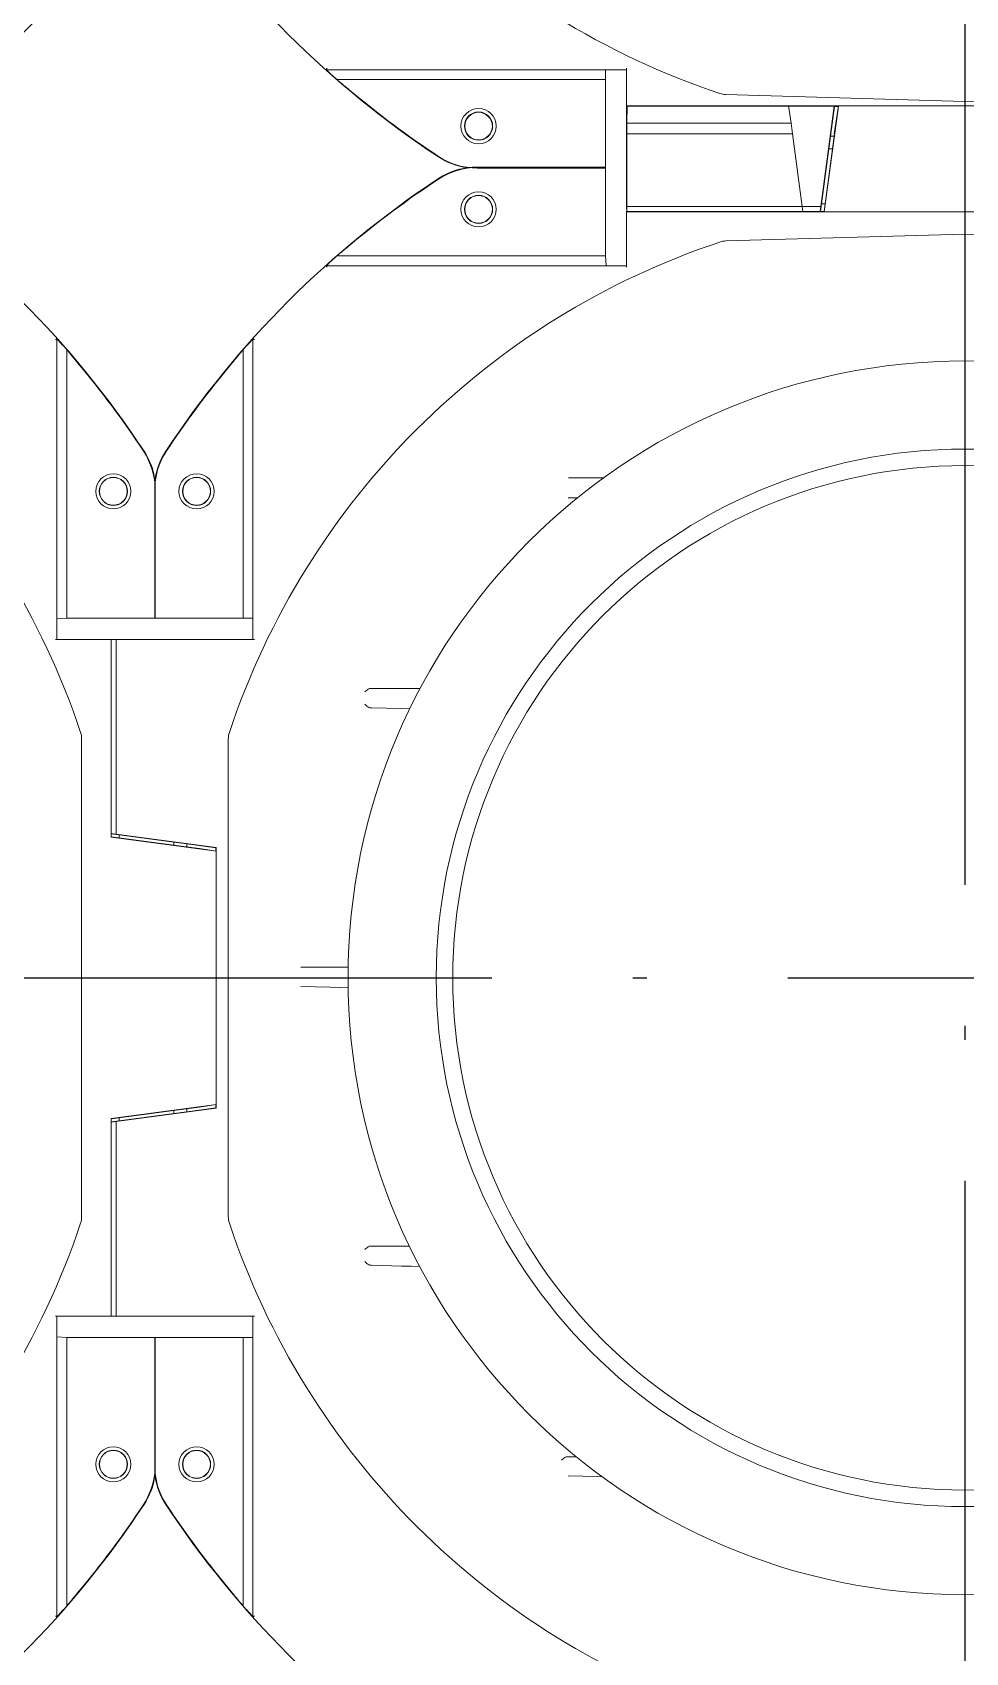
# Model space of a CAD drawing. Extents: x 3213259 to 3716512, y 332899 to 392399.
# Drawn here: x 3426491 to 3426888, y 371919 to 372609 of the extents above; entities that cross this region are included whole.
import ezdxf

# ---------------------------------------------------------------- set-up
doc = ezdxf.new("R2010")
doc.units = 0
doc.header["$LTSCALE"] = 1000
doc.header["$MEASUREMENT"] = 0
doc.linetypes.add('DOTE', pattern=[2.42, 2, -0.2, 0.02, -0.2])
doc.layers.add('DOTE', color=1, linetype='DOTE')
doc.layers.add('Visible Edges(Roxtec)', color=7, linetype='Continuous', lineweight=18)

msp = doc.modelspace()

# ---------------------------------------------------------------- linework, layer by layer
at = {"layer": 'DOTE', "ltscale": 0.3}
msp.add_line((3422456.723, 372206.265), (3428222.872, 372206.265), dxfattribs=at)
msp.add_lwpolyline([(3426888.111, 373571.864), (3426888.111, 370842.691)], dxfattribs=at)
at = {"layer": 'Visible Edges(Roxtec)'}
for p, q in [((3426744.111, 372577.249), (3426744.111, 372593.265)), ((3426616.28, 372592.665), (3426616.31, 372592.665)), ((3426616.31, 372592.665), (3426744.111, 372592.665)), ((3426735.111, 372588.508), (3426620.79, 372588.508)), ((3426735.111, 372592.585), (3426735.111, 372592.665)), ((3426735.111, 372592.585), (3426735.111, 372588.508)), ((3426735.111, 372588.508), (3426735.111, 372584.524)), ((3426735.111, 372584.524), (3426735.111, 372584.005)), ((3426735.111, 372584.005), (3426735.111, 372550.848)), ((3426786.384, 372582.127), (3426887.849, 372579.173)), ((3426888.373, 372579.173), (3426989.837, 372582.127)), ((3426744.111, 372577.249), (3426888.111, 372577.271)), ((3426744.111, 372577.249), (3426744.137, 372577.222)), ((3426744.137, 372577.222), (3426832.473, 372577.222)), ((3426744.137, 372577.222), (3426744.137, 372534.465)), ((3426744.321, 372577.365), (3426744.19, 372569.865)), ((3426812.979, 372577.365), (3426744.321, 372577.365)), ((3426814.111, 372569.865), (3426812.979, 372577.365)), ((3426826.772, 372534.465), (3426832.473, 372577.222)), ((3426828.255, 372532.26), (3426834.269, 372577.365)), ((3426828.255, 372532.26), (3426834.25, 372577.222)), ((3426832.611, 372577.065), (3426830.931, 372564.465)), ((3426832.473, 372577.222), (3426832.611, 372577.065)), ((3426832.611, 372577.065), (3426834.198, 372577.065)), ((3426833.111, 372569.865), (3426834.243, 372577.365)), ((3426833.111, 372569.865), (3426834.217, 372577.193)), ((3426834.269, 372577.365), (3426834.243, 372577.365)), ((3426834.269, 372577.365), (3426941.952, 372577.365)), ((3426888.111, 372577.271), (3427032.111, 372577.249)), ((3426744.19, 372565.365), (3426744.19, 372569.865)), ((3426744.19, 372569.865), (3426814.111, 372569.865)), ((3426814.111, 372569.865), (3426814.711, 372565.365)), ((3426833.111, 372569.865), (3426832.511, 372565.365)), ((3426833.111, 372569.865), (3426832.511, 372565.365)), ((3426814.711, 372565.365), (3426744.19, 372565.365)), ((3426744.242, 372532.365), (3426744.242, 372565.365)), ((3426814.658, 372565.365), (3426819.058, 372532.365)), ((3426830.158, 372559.065), (3426827.038, 372535.665)), ((3426832.564, 372565.365), (3426828.164, 372532.365)), ((3426832.564, 372565.365), (3426828.164, 372532.365)), ((3426830.931, 372564.465), (3426830.158, 372559.065)), ((3426830.158, 372559.065), (3426831.724, 372559.065)), ((3426832.444, 372564.465), (3426830.931, 372564.465)), ((3426832.511, 372565.365), (3426832.564, 372565.365)), ((3426832.511, 372565.365), (3426832.564, 372565.365)), ((3426680.523, 372551.265), (3426734.927, 372551.265)), ((3426680.523, 372551.082), (3426735.111, 372551.082)), ((3426680.523, 372551.082), (3426735.111, 372551.082)), ((3426735.111, 372550.848), (3426680.523, 372550.848)), ((3426735.111, 372551.082), (3426734.927, 372551.265)), ((3426735.111, 372551.082), (3426735.111, 372517.925)), ((3426735.111, 372551.082), (3426735.111, 372517.925)), ((3426744.111, 372532.234), (3426744.242, 372532.365)), ((3426744.111, 372532.234), (3426744.175, 372532.298)), ((3426744.111, 372532.234), (3426744.111, 372508.665)), ((3426744.111, 372532.234), (3426888.111, 372532.212)), ((3426744.111, 372532.234), (3426744.111, 372508.665)), ((3426744.111, 372532.234), (3426888.111, 372532.212)), ((3426826.772, 372534.465), (3426744.137, 372534.465)), ((3426744.137, 372534.465), (3426744.175, 372532.298)), ((3426744.242, 372532.365), (3426819.058, 372532.365)), ((3426819.058, 372532.365), (3426828.164, 372532.365)), ((3426826.522, 372532.298), (3426826.772, 372534.465)), ((3426826.598, 372532.365), (3426828.164, 372532.365)), ((3426827.038, 372535.665), (3426826.656, 372532.365)), ((3426828.604, 372535.665), (3426827.038, 372535.665)), ((3426828.164, 372532.365), (3426828.255, 372532.26)), ((3426828.164, 372532.365), (3426828.255, 372532.26)), ((3426828.255, 372532.26), (3426947.966, 372532.26)), ((3426828.255, 372532.26), (3426947.966, 372532.26)), ((3426888.111, 372532.212), (3427032.111, 372532.234)), ((3426888.111, 372532.212), (3427032.111, 372532.234)), ((3426735.111, 372517.925), (3426735.111, 372517.406)), ((3426735.111, 372517.925), (3426735.111, 372517.406)), ((3426735.111, 372517.406), (3426735.111, 372513.422)), ((3426735.111, 372517.406), (3426735.111, 372513.422)), ((3426887.849, 372522.757), (3426786.384, 372519.803)), ((3426887.849, 372522.757), (3426786.384, 372519.803)), ((3426989.837, 372519.803), (3426888.373, 372522.757)), ((3426989.837, 372519.803), (3426888.373, 372522.757)), ((3426735.111, 372513.422), (3426620.79, 372513.422)), ((3426735.111, 372513.422), (3426620.79, 372513.422)), ((3426735.111, 372513.422), (3426735.357, 372509.345)), ((3426735.111, 372513.422), (3426735.357, 372509.345)), ((3426616.31, 372509.265), (3426616.28, 372509.265)), ((3426616.31, 372509.265), (3426616.28, 372509.265)), ((3426744.111, 372509.265), (3426616.31, 372509.265)), ((3426744.111, 372509.265), (3426616.31, 372509.265)), ((3426501.711, 372478.073), (3426501.711, 372478.096)), ((3426501.711, 372478.073), (3426501.711, 372478.096)), ((3426501.711, 372350.267), (3426501.711, 372478.073)), ((3426585.111, 372478.096), (3426585.111, 372478.073)), ((3426585.111, 372478.096), (3426585.111, 372478.073)), ((3426585.111, 372478.073), (3426585.111, 372350.267)), ((3426505.868, 372359.265), (3426505.868, 372473.585)), ((3426580.954, 372359.265), (3426580.954, 372473.585)), ((3426731.795, 372419.029), (3426719.339, 372419.029)), ((3426731.795, 372419.029), (3426719.339, 372419.029)), ((3426731.795, 372419.029), (3426734.365, 372419.029)), ((3426731.795, 372419.029), (3426734.365, 372419.029)), ((3426543.294, 372359.265), (3426543.294, 372413.852)), ((3426543.527, 372413.852), (3426543.527, 372359.265)), ((3426719.3, 372410.547), (3426723.137, 372410.446)), ((3426719.3, 372410.547), (3426723.137, 372410.446)), ((3426505.868, 372359.265), (3426501.791, 372359.018)), ((3426509.851, 372359.265), (3426505.868, 372359.265)), ((3426510.371, 372359.265), (3426509.851, 372359.265)), ((3426543.527, 372359.265), (3426510.371, 372359.265)), ((3426576.451, 372359.265), (3426543.294, 372359.265)), ((3426576.97, 372359.265), (3426576.451, 372359.265)), ((3426580.954, 372359.265), (3426576.97, 372359.265)), ((3426585.03, 372359.265), (3426580.954, 372359.265)), ((3426585.03, 372359.265), (3426585.111, 372359.265)), ((3426517.311, 372350.265), (3426501.116, 372350.267)), ((3426524.706, 372350.265), (3426517.311, 372350.265)), ((3426524.706, 372266.12), (3426524.706, 372350.265)), ((3426524.706, 372350.265), (3426524.744, 372350.227)), ((3426526.911, 372350.265), (3426524.744, 372350.227)), ((3426569.511, 372350.265), (3426526.911, 372350.265)), ((3426526.911, 372267.445), (3426526.911, 372350.265)), ((3426569.511, 372350.265), (3426585.706, 372350.267)), ((3426635.641, 372329.423), (3426635.342, 372329.423)), ((3426648.318, 372329.423), (3426635.641, 372329.423)), ((3426648.318, 372329.423), (3426652.527, 372329.423)), ((3426656.295, 372329.423), (3426652.527, 372329.423)), ((3426635.302, 372321.147), (3426635.301, 372321.147)), ((3426635.302, 372321.147), (3426635.602, 372321.139)), ((3426635.602, 372321.139), (3426648.279, 372320.807)), ((3426651.874, 372320.713), (3426648.279, 372320.807)), ((3426512.211, 372104.674), (3426512.211, 372307.856)), ((3426574.611, 372307.856), (3426574.611, 372104.674)), ((3426524.811, 372266.212), (3426524.706, 372266.12)), ((3426524.706, 372266.12), (3426569.511, 372260.146)), ((3426524.744, 372267.696), (3426526.911, 372267.445)), ((3426524.811, 372267.619), (3426524.811, 372266.212)), ((3426528.111, 372267.179), (3426524.811, 372267.561)), ((3426557.811, 372261.812), (3426524.811, 372266.212)), ((3426526.911, 372267.445), (3426569.511, 372261.765)), ((3426528.111, 372265.772), (3426528.111, 372267.179)), ((3426551.511, 372264.059), (3426528.111, 372267.179)), ((3426551.511, 372264.059), (3426551.511, 372262.652)), ((3426556.911, 372263.286), (3426551.511, 372264.059)), ((3426569.354, 372261.627), (3426556.911, 372263.286)), ((3426556.911, 372261.932), (3426556.911, 372263.286)), ((3426557.811, 372261.865), (3426557.811, 372261.812)), ((3426562.311, 372261.265), (3426557.811, 372261.865)), ((3426569.479, 372260.183), (3426562.311, 372261.265)), ((3426569.511, 372261.765), (3426569.354, 372261.627)), ((3426569.354, 372261.627), (3426569.354, 372260.202)), ((3426569.511, 372150.765), (3426569.511, 372261.765)), ((3426618.02, 372210.765), (3426605.465, 372210.765)), ((3426618.02, 372210.765), (3426622.229, 372210.765)), ((3426625.649, 372210.765), (3426622.229, 372210.765)), ((3426605.426, 372202.558), (3426617.981, 372202.229)), ((3426622.189, 372202.119), (3426617.981, 372202.229)), ((3426622.189, 372202.119), (3426625.645, 372202.028)), ((3426569.511, 372152.383), (3426524.706, 372146.409)), ((3426562.311, 372151.265), (3426569.479, 372152.347)), ((3426569.354, 372152.328), (3426569.354, 372150.902)), ((3426524.706, 372062.265), (3426524.706, 372146.409)), ((3426524.706, 372146.409), (3426524.811, 372146.318)), ((3426526.911, 372145.085), (3426524.744, 372144.834)), ((3426524.811, 372146.318), (3426557.811, 372150.718)), ((3426524.811, 372146.318), (3426524.811, 372144.911)), ((3426524.811, 372144.969), (3426528.111, 372145.351)), ((3426569.511, 372150.765), (3426526.911, 372145.085)), ((3426526.911, 372062.265), (3426526.911, 372145.085)), ((3426528.111, 372145.351), (3426551.511, 372148.471)), ((3426528.111, 372145.351), (3426528.111, 372146.758)), ((3426551.511, 372149.878), (3426551.511, 372148.471)), ((3426551.511, 372148.471), (3426556.911, 372149.243)), ((3426556.911, 372149.243), (3426569.354, 372150.902)), ((3426556.911, 372149.243), (3426556.911, 372150.598)), ((3426557.811, 372150.665), (3426562.311, 372151.265)), ((3426557.811, 372150.718), (3426557.811, 372150.665)), ((3426569.354, 372150.902), (3426569.511, 372150.765)), ((3426635.641, 372092.107), (3426635.342, 372092.107)), ((3426648.318, 372092.107), (3426635.641, 372092.107)), ((3426648.318, 372092.107), (3426651.733, 372092.107)), ((3426635.302, 372083.957), (3426635.301, 372083.957)), ((3426635.302, 372083.957), (3426635.602, 372083.949)), ((3426635.602, 372083.949), (3426648.279, 372083.617)), ((3426652.488, 372083.507), (3426648.279, 372083.617)), ((3426652.488, 372083.507), (3426656.134, 372083.411)), ((3426524.744, 372062.303), (3426524.706, 372062.265)), ((3426524.744, 372062.303), (3426526.911, 372062.265)), ((3426517.311, 372062.265), (3426501.116, 372062.262)), ((3426501.711, 371934.457), (3426501.711, 372062.263)), ((3426517.311, 372062.265), (3426524.706, 372062.265)), ((3426526.911, 372062.265), (3426569.511, 372062.265)), ((3426569.511, 372062.265), (3426585.706, 372062.262)), ((3426585.111, 372062.263), (3426585.111, 371934.457)), ((3426501.791, 372053.511), (3426505.868, 372053.265)), ((3426505.868, 372053.265), (3426505.868, 371938.944)), ((3426505.868, 372053.265), (3426509.851, 372053.265)), ((3426509.851, 372053.265), (3426510.371, 372053.265)), ((3426510.371, 372053.265), (3426543.527, 372053.265)), ((3426543.294, 371998.677), (3426543.294, 372053.265)), ((3426543.294, 372053.265), (3426576.451, 372053.265)), ((3426543.527, 372053.265), (3426543.527, 371998.677)), ((3426576.451, 372053.265), (3426576.97, 372053.265)), ((3426576.97, 372053.265), (3426580.954, 372053.265)), ((3426580.954, 372053.265), (3426585.03, 372053.265)), ((3426580.954, 372053.265), (3426580.954, 371938.944)), ((3426585.111, 372053.265), (3426585.03, 372053.265)), ((3426719.301, 372002.501), (3426719.001, 372002.501)), ((3426722.622, 372002.501), (3426719.301, 372002.501)), ((3426719.3, 371994.363), (3426731.756, 371994.037)), ((3426733.696, 371993.986), (3426731.756, 371994.037)), ((3426501.711, 371934.434), (3426501.711, 371934.457)), ((3426585.111, 371934.457), (3426585.111, 371934.434))]:
    msp.add_line(p, q, dxfattribs=at)
for centre, radius in [((3426681.111, 372568.665), 7.5), ((3426681.111, 372568.665), 6), ((3426681.111, 372568.665), 5.88), ((3426681.111, 372533.265), 7.5), ((3426681.111, 372533.265), 7.5), ((3426681.111, 372533.265), 6), ((3426681.111, 372533.265), 6), ((3426681.111, 372533.265), 5.88), ((3426681.111, 372533.265), 5.88), ((3426888.111, 372206.265), 262.5), ((3426888.111, 372206.265), 225), ((3426888.111, 372206.265), 217.95), ((3426525.711, 372413.265), 7.5), ((3426525.711, 372413.265), 7.5), ((3426525.711, 372413.265), 6), ((3426525.711, 372413.265), 6), ((3426525.711, 372413.265), 5.88), ((3426525.711, 372413.265), 5.88), ((3426561.111, 372413.265), 7.5), ((3426561.111, 372413.265), 7.5), ((3426561.111, 372413.265), 6), ((3426561.111, 372413.265), 6), ((3426561.111, 372413.265), 5.88), ((3426561.111, 372413.265), 5.88), ((3426525.711, 371999.265), 7.5), ((3426525.711, 371999.265), 6), ((3426525.711, 371999.265), 5.88), ((3426561.111, 371999.265), 7.5), ((3426561.111, 371999.265), 6), ((3426561.111, 371999.265), 5.88)]:
    msp.add_circle(centre, radius, dxfattribs=at)
for centre, radius, start, end in [((3426198.711, 372895.665), 330, 288.426604, 341.549626), ((3426888.111, 372895.665), 330, 198.450374, 251.573396), ((3426198.711, 372895.665), 407.25, 303.385197, 326.614803), ((3426888.111, 372895.665), 407.25, 213.385197, 236.614803), ((3426888.111, 372895.665), 407.067, 229.962582, 236.614803), ((3426786.646, 372591.123), 9, 251.573396, 268.33235), ((3426888.111, 372588.169), 9, 268.33235, 270.000003), ((3426888.111, 372588.169), 9, 270.000003, 271.66765), ((3426680.523, 372580.665), 30, 236.614803, 261.890386), ((3426680.523, 372580.665), 29.817, 236.614803, 270), ((3426198.711, 372206.265), 407.25, 33.385197, 56.614803), ((3426198.711, 372206.265), 407.25, 33.385197, 56.614803), ((3426888.111, 372206.265), 407.25, 123.385197, 146.614803), ((3426888.111, 372206.265), 407.25, 123.385197, 146.614803), ((3426888.111, 372206.265), 407.067, 123.385197, 130.037418), ((3426888.111, 372206.265), 407.067, 123.385197, 130.037418), ((3426680.523, 372521.265), 30, 90, 123.385197), ((3426680.523, 372521.265), 30, 98.109614, 123.385197), ((3426680.523, 372521.265), 29.817, 90, 123.385197), ((3426680.523, 372521.265), 29.817, 90, 123.385197), ((3426198.711, 372206.265), 330, 18.450374, 71.573396), ((3426888.111, 372206.265), 330, 108.426604, 161.549626), ((3426786.646, 372510.807), 9, 91.66765, 108.426604), ((3426786.646, 372510.807), 9, 91.66765, 108.426604), ((3426888.111, 372513.761), 9, 89.999997, 91.66765), ((3426888.111, 372513.761), 9, 89.999997, 91.66765), ((3426888.111, 372513.761), 9, 88.33235, 89.999997), ((3426888.111, 372513.761), 9, 88.33235, 89.999997), ((3426198.711, 372206.265), 407.067, 33.385197, 40.037418), ((3426198.711, 372206.265), 407.067, 33.385197, 40.037418), ((3426888.111, 372206.265), 407.067, 139.962582, 146.614803), ((3426888.111, 372206.265), 407.067, 139.962582, 146.614803), ((3426513.711, 372413.852), 29.817, 0, 33.385197), ((3426513.711, 372413.852), 29.817, 0, 33.385197), ((3426513.711, 372413.852), 30, 8.109614, 33.385197), ((3426513.711, 372413.852), 30, 8.109614, 33.385197), ((3426573.111, 372413.852), 29.817, 146.614803, 180), ((3426573.111, 372413.852), 29.817, 146.614803, 180), ((3426573.111, 372413.852), 30, 146.614803, 171.890386), ((3426573.111, 372413.852), 30, 146.614803, 171.890386), ((3426503.211, 372307.856), 9, 0, 18.450374), ((3426583.611, 372307.856), 9, 161.549626, 180), ((3426503.211, 372104.674), 9, 341.549626, 0), ((3426583.611, 372104.674), 9, 180, 198.450374), ((3426198.711, 372206.265), 330, 288.426604, 341.549626), ((3426888.111, 372206.265), 330, 198.450374, 251.573396), ((3426513.711, 371998.677), 29.817, 326.614803, 0), ((3426513.711, 371998.677), 30, 326.614803, 351.890386), ((3426573.111, 371998.677), 29.817, 180, 213.385197), ((3426573.111, 371998.677), 30, 188.109614, 213.385197), ((3426198.711, 372206.265), 407.25, 303.385197, 326.614803), ((3426198.711, 372206.265), 407.067, 319.962582, 326.614803), ((3426888.111, 372206.265), 407.25, 213.385197, 236.614803), ((3426888.111, 372206.265), 407.067, 213.385197, 220.037418)]:
    msp.add_arc(centre, radius, start, end, dxfattribs=at)
for centre, major_axis, ratio, start_param, end_param in [((3426616.974, 372592.043), (0.694, -0.622), 0.0114724, 3.1290907, 3.6427793), ((3426615.17, 372593.687), (1.14, -1.022), 0.008928, 6.2732277, 6.2910629), ((3426888.111, 372883.624), (0, 398.27), 0.9995429, 2.3902294, 2.4053465), ((3426888.111, 372908.268), (0, 416.86), 0.9995429, 2.4450553, 2.4600865), ((3426888.111, 372193.662), (0, 416.86), 0.9995429, 0.6815062, 0.6965374), ((3426888.111, 372193.662), (0, 416.86), 0.9995429, 0.6815062, 0.6965374), ((3426888.111, 372218.306), (0, 398.27), 0.9995429, 0.7362461, 0.7513633), ((3426888.111, 372218.306), (0, 398.27), 0.9995429, 0.7362461, 0.7513633), ((3426616.974, 372509.887), (0.694, 0.622), 0.0114724, 2.640406, 3.1540946), ((3426616.974, 372509.887), (0.694, 0.622), 0.0114724, 2.640406, 3.1540946), ((3426615.171, 372508.243), (1.139, 1.022), 0.0089307, 6.2753054, 6.2931459), ((3426615.171, 372508.243), (1.139, 1.022), 0.0089307, 6.2753054, 6.2931458), ((3426735.347, 372509.865), (0.018, -0.6), 0.0174391, 5.7590591, 6.2826579), ((3426735.347, 372509.865), (0.018, -0.6), 0.0174391, 5.7590591, 6.2826579), ((3426502.333, 372477.402), (0.622, -0.694), 0.0114724, 2.6404061, 3.1540946), ((3426502.333, 372477.402), (0.622, -0.694), 0.0114724, 2.6404061, 3.1540946), ((3426210.752, 372206.265), (398.27, 0), 0.9995429, 0.7362461, 0.7513633), ((3426210.752, 372206.265), (398.27, 0), 0.9995429, 0.7362461, 0.7513633), ((3426876.07, 372206.265), (398.27, 0), 0.9995429, 2.3902294, 2.4053465), ((3426876.07, 372206.265), (398.27, 0), 0.9995429, 2.3902294, 2.4053465), ((3426584.489, 372477.402), (0.622, 0.694), 0.0114724, 6.2706835, 6.7843719), ((3426584.489, 372477.402), (0.622, 0.694), 0.0114724, 6.2706835, 6.7843719), ((3426186.108, 372206.265), (416.86, 0), 0.9995429, 0.6815062, 0.6965374), ((3426186.108, 372206.265), (416.86, 0), 0.9995429, 0.6815062, 0.6965374), ((3426900.714, 372206.265), (416.86, 0), 0.9995429, 2.4450553, 2.4600865), ((3426900.714, 372206.265), (416.86, 0), 0.9995429, 2.4450553, 2.4600865), ((3426502.311, 372359.029), (-0.6, -0.018), 0.0174391, 5.7590591, 6.2826579), ((3426502.311, 372053.501), (0.6, -0.018), 0.0174391, 3.1421201, 3.6657188), ((3426210.752, 372206.265), (398.27, 0), 0.9995429, 5.531822, 5.5469392), ((3426186.108, 372206.265), (416.86, 0), 0.9995429, 5.5866479, 5.6016791), ((3426900.714, 372206.265), (416.86, 0), 0.9995429, 3.8230988, 3.83813), ((3426876.07, 372206.265), (398.27, 0), 0.9995429, 3.8778388, 3.8929559), ((3426502.333, 371935.128), (0.622, 0.694), 0.0114724, 3.1290907, 3.6427792), ((3426584.489, 371935.128), (0.622, -0.694), 0.0114724, 5.7819988, 6.2956872)]:
    msp.add_ellipse(centre, major_axis=major_axis, ratio=ratio, start_param=start_param, end_param=end_param, dxfattribs=at)
for points, knots in [([(3426616.31, 372592.665), (3426616.31, 372592.666), (3426616.314, 372592.677), (3426616.329, 372592.714), (3426616.339, 372592.741), (3426616.362, 372592.806), (3426616.38, 372592.86), (3426616.432, 372592.995), (3426616.452, 372593.046), (3426616.493, 372593.15), (3426616.513, 372593.205), (3426616.534, 372593.262), (3426616.534, 372593.263), (3426616.535, 372593.265)], [-0.047196533, -0.047196533, -0.047196533, -0.047196533, -0.03499642, -0.03499642, -0.022653896, -0.022653896, -0.011662345, -0.011662345, -0.005873557, -0.005873557, 0, 0, 0.000155325, 0.000155325, 0.000155325, 0.000155325]), ([(3426626.25, 372584.005), (3426626.247, 372584.007), (3426626.243, 372584.01), (3426626.148, 372584.09), (3426626.048, 372584.174), (3426625.857, 372584.333), (3426625.766, 372584.408), (3426625.669, 372584.488), (3426625.646, 372584.507), (3426625.624, 372584.524)], [0.116577234, 0.116577234, 0.116577234, 0.116577234, 0.116991496, 0.116991496, 0.129044004, 0.129044004, 0.141096511, 0.141096511, 0.144961576, 0.144961576, 0.144961576, 0.144961576]), ([(3426625.624, 372517.406), (3426625.646, 372517.423), (3426625.669, 372517.442), (3426625.766, 372517.522), (3426625.857, 372517.597), (3426626.048, 372517.756), (3426626.148, 372517.84), (3426626.243, 372517.92), (3426626.247, 372517.922), (3426626.25, 372517.925)], [0.089140982, 0.089140982, 0.089140982, 0.089140982, 0.093006046, 0.093006046, 0.105058554, 0.105058554, 0.117111061, 0.117111061, 0.117525323, 0.117525323, 0.117525323, 0.117525323]), ([(3426625.624, 372517.406), (3426625.646, 372517.423), (3426625.669, 372517.442), (3426625.766, 372517.522), (3426625.857, 372517.597), (3426626.048, 372517.756), (3426626.148, 372517.84), (3426626.243, 372517.92), (3426626.247, 372517.922), (3426626.25, 372517.925)], [0.089140982, 0.089140982, 0.089140982, 0.089140982, 0.093006046, 0.093006046, 0.105058554, 0.105058554, 0.117111061, 0.117111061, 0.117525323, 0.117525323, 0.117525323, 0.117525323]), ([(3426616.535, 372508.665), (3426616.534, 372508.666), (3426616.534, 372508.668), (3426616.513, 372508.725), (3426616.493, 372508.779), (3426616.452, 372508.884), (3426616.432, 372508.934), (3426616.38, 372509.07), (3426616.362, 372509.124), (3426616.339, 372509.189), (3426616.329, 372509.216), (3426616.314, 372509.253), (3426616.31, 372509.263), (3426616.31, 372509.265)], [-0.023130484, -0.023130484, -0.023130484, -0.023130484, -0.02305461, -0.02305461, -0.020186463, -0.020186463, -0.017359695, -0.017359695, -0.011990336, -0.011990336, -0.005960363, -0.005960363, 0, 0, 0, 0]), ([(3426616.535, 372508.665), (3426616.534, 372508.666), (3426616.534, 372508.668), (3426616.513, 372508.725), (3426616.493, 372508.779), (3426616.452, 372508.884), (3426616.432, 372508.934), (3426616.38, 372509.07), (3426616.362, 372509.124), (3426616.339, 372509.189), (3426616.329, 372509.216), (3426616.314, 372509.253), (3426616.31, 372509.263), (3426616.31, 372509.265)], [-0.023130484, -0.023130484, -0.023130484, -0.023130484, -0.02305461, -0.02305461, -0.020186463, -0.020186463, -0.017359695, -0.017359695, -0.011990336, -0.011990336, -0.005960363, -0.005960363, 0, 0, 0, 0]), ([(3426501.116, 372477.843), (3426501.117, 372477.843), (3426501.119, 372477.844), (3426501.176, 372477.864), (3426501.23, 372477.885), (3426501.335, 372477.926), (3426501.385, 372477.946), (3426501.519, 372477.998), (3426501.573, 372478.017), (3426501.637, 372478.041), (3426501.664, 372478.052), (3426501.7, 372478.067), (3426501.71, 372478.072), (3426501.711, 372478.073)], [-0.02311578, -0.02311578, -0.02311578, -0.02311578, -0.023039959, -0.023039959, -0.020172546, -0.020172546, -0.017346577, -0.017346577, -0.011977999, -0.011977999, -0.005954202, -0.005954202, 0, 0, 0, 0]), ([(3426501.116, 372477.843), (3426501.117, 372477.843), (3426501.119, 372477.844), (3426501.176, 372477.864), (3426501.23, 372477.885), (3426501.335, 372477.926), (3426501.385, 372477.946), (3426501.519, 372477.998), (3426501.573, 372478.017), (3426501.637, 372478.041), (3426501.664, 372478.052), (3426501.7, 372478.067), (3426501.71, 372478.072), (3426501.711, 372478.073)], [-0.02311578, -0.02311578, -0.02311578, -0.02311578, -0.023039959, -0.023039959, -0.020172546, -0.020172546, -0.017346577, -0.017346577, -0.011977999, -0.011977999, -0.005954202, -0.005954202, 0, 0, 0, 0]), ([(3426501.711, 372478.073), (3426501.711, 372478.073), (3426501.711, 372478.073), (3426501.711, 372478.073), (3426501.711, 372478.073), (3426501.711, 372478.073)], [0.07589787531, 0.07589787531, 0.07589787531, 0.07589787531, 0.0759424662, 0.0759424662, 0.07620234844, 0.07620234844, 0.07620234844, 0.07620234844]), ([(3426501.711, 372478.073), (3426501.711, 372478.073), (3426501.711, 372478.073), (3426501.711, 372478.073), (3426501.711, 372478.073), (3426501.711, 372478.073)], [0.07589787531, 0.07589787531, 0.07589787531, 0.07589787531, 0.0759424662, 0.0759424662, 0.07620234844, 0.07620234844, 0.07620234844, 0.07620234844]), ([(3426585.111, 372478.073), (3426585.111, 372478.073), (3426585.111, 372478.073), (3426585.111, 372478.073), (3426585.111, 372478.073), (3426585.111, 372478.073)], [-0.07620234844, -0.07620234844, -0.07620234844, -0.07620234844, -0.0759424662, -0.0759424662, -0.07589787531, -0.07589787531, -0.07589787531, -0.07589787531]), ([(3426585.111, 372478.073), (3426585.112, 372478.072), (3426585.122, 372478.067), (3426585.158, 372478.052), (3426585.185, 372478.041), (3426585.248, 372478.017), (3426585.302, 372477.998), (3426585.437, 372477.946), (3426585.487, 372477.926), (3426585.591, 372477.885), (3426585.646, 372477.864), (3426585.703, 372477.844), (3426585.704, 372477.843), (3426585.706, 372477.843)], [-0.04716655, -0.04716655, -0.04716655, -0.04716655, -0.034977237, -0.034977237, -0.022645442, -0.022645442, -0.011655168, -0.011655168, -0.005870289, -0.005870289, 0, 0, 0.000155179, 0.000155179, 0.000155179, 0.000155179]), ([(3426585.111, 372478.073), (3426585.111, 372478.073), (3426585.111, 372478.073), (3426585.111, 372478.073), (3426585.111, 372478.073), (3426585.111, 372478.073)], [-0.07620234844, -0.07620234844, -0.07620234844, -0.07620234844, -0.0759424662, -0.0759424662, -0.07589787531, -0.07589787531, -0.07589787531, -0.07589787531]), ([(3426585.111, 372478.073), (3426585.112, 372478.072), (3426585.122, 372478.067), (3426585.158, 372478.052), (3426585.185, 372478.041), (3426585.248, 372478.017), (3426585.302, 372477.998), (3426585.437, 372477.946), (3426585.487, 372477.926), (3426585.591, 372477.885), (3426585.646, 372477.864), (3426585.703, 372477.844), (3426585.704, 372477.843), (3426585.706, 372477.843)], [-0.04716655, -0.04716655, -0.04716655, -0.04716655, -0.034977237, -0.034977237, -0.022645442, -0.022645442, -0.011655168, -0.011655168, -0.005870289, -0.005870289, 0, 0, 0.000155179, 0.000155179, 0.000155179, 0.000155179]), ([(3426509.851, 372468.751), (3426509.869, 372468.73), (3426509.888, 372468.707), (3426509.968, 372468.609), (3426510.043, 372468.519), (3426510.202, 372468.328), (3426510.285, 372468.228), (3426510.366, 372468.132), (3426510.368, 372468.129), (3426510.371, 372468.126)], [-0.066884784, -0.066884784, -0.066884784, -0.066884784, -0.063019719, -0.063019719, -0.050967212, -0.050967212, -0.038914705, -0.038914705, -0.038500442, -0.038500442, -0.038500442, -0.038500442]), ([(3426509.851, 372468.751), (3426509.869, 372468.73), (3426509.888, 372468.707), (3426509.968, 372468.609), (3426510.043, 372468.519), (3426510.202, 372468.328), (3426510.285, 372468.228), (3426510.366, 372468.132), (3426510.368, 372468.129), (3426510.371, 372468.126)], [-0.066884784, -0.066884784, -0.066884784, -0.066884784, -0.063019719, -0.063019719, -0.050967212, -0.050967212, -0.038914705, -0.038914705, -0.038500442, -0.038500442, -0.038500442, -0.038500442]), ([(3426576.451, 372468.126), (3426576.453, 372468.129), (3426576.456, 372468.132), (3426576.536, 372468.228), (3426576.62, 372468.328), (3426576.779, 372468.519), (3426576.854, 372468.609), (3426576.934, 372468.707), (3426576.953, 372468.73), (3426576.97, 372468.751)], [-0.039448531, -0.039448531, -0.039448531, -0.039448531, -0.039034269, -0.039034269, -0.026981762, -0.026981762, -0.014929254, -0.014929254, -0.01106419, -0.01106419, -0.01106419, -0.01106419]), ([(3426576.451, 372468.126), (3426576.453, 372468.129), (3426576.456, 372468.132), (3426576.536, 372468.228), (3426576.62, 372468.328), (3426576.779, 372468.519), (3426576.854, 372468.609), (3426576.934, 372468.707), (3426576.953, 372468.73), (3426576.97, 372468.751)], [-0.039448531, -0.039448531, -0.039448531, -0.039448531, -0.039034269, -0.039034269, -0.026981762, -0.026981762, -0.014929254, -0.014929254, -0.01106419, -0.01106419, -0.01106419, -0.01106419]), ([(3426632.744, 372327.923), (3426633.159, 372328.338), (3426633.667, 372328.829), (3426634.521, 372329.288), (3426634.96, 372329.423), (3426635.342, 372329.423)], [-0.349779143, -0.349779143, -0.349779143, -0.349779143, -0.290997733, -0.290997733, -0.25276612, -0.25276612, -0.25276612, -0.25276612]), ([(3426635.302, 372321.147), (3426635.019, 372321.154), (3426634.718, 372321.224), (3426634.103, 372321.499), (3426633.842, 372321.683), (3426633.303, 372322.127), (3426633.015, 372322.43), (3426632.748, 372322.709), (3426632.746, 372322.711), (3426632.744, 372322.714)], [-0.091025559, -0.091025559, -0.091025559, -0.091025559, -0.064930349, -0.064930349, -0.038287814, -0.038287814, 0, 0, 0.000334756, 0.000334756, 0.000334756, 0.000334756]), ([(3426632.744, 372090.607), (3426633.159, 372091.023), (3426633.667, 372091.513), (3426634.521, 372091.973), (3426634.96, 372092.107), (3426635.342, 372092.107)], [-0.349779143, -0.349779143, -0.349779143, -0.349779143, -0.290997733, -0.290997733, -0.25276612, -0.25276612, -0.25276612, -0.25276612]), ([(3426635.302, 372083.957), (3426635.019, 372083.964), (3426634.718, 372084.034), (3426634.103, 372084.309), (3426633.842, 372084.493), (3426633.303, 372084.937), (3426633.015, 372085.24), (3426632.748, 372085.519), (3426632.746, 372085.521), (3426632.744, 372085.524)], [-0.091022802, -0.091022802, -0.091022802, -0.091022802, -0.064928191, -0.064928191, -0.038286778, -0.038286778, 0, 0, 0.00033477, 0.00033477, 0.00033477, 0.00033477]), ([(3426716.403, 372001.001), (3426716.819, 372001.417), (3426717.326, 372001.907), (3426718.18, 372002.366), (3426718.619, 372002.501), (3426719.001, 372002.501)], [-0.349779143, -0.349779143, -0.349779143, -0.349779143, -0.290997733, -0.290997733, -0.25276612, -0.25276612, -0.25276612, -0.25276612]), ([(3426510.371, 371944.404), (3426510.368, 371944.401), (3426510.366, 371944.398), (3426510.285, 371944.302), (3426510.202, 371944.202), (3426510.043, 371944.011), (3426509.968, 371943.921), (3426509.888, 371943.823), (3426509.869, 371943.8), (3426509.851, 371943.779)], [-0.039448531, -0.039448531, -0.039448531, -0.039448531, -0.039034269, -0.039034269, -0.026981762, -0.026981762, -0.014929254, -0.014929254, -0.01106419, -0.01106419, -0.01106419, -0.01106419]), ([(3426576.97, 371943.779), (3426576.953, 371943.8), (3426576.934, 371943.823), (3426576.854, 371943.921), (3426576.779, 371944.011), (3426576.62, 371944.202), (3426576.536, 371944.302), (3426576.456, 371944.398), (3426576.453, 371944.401), (3426576.451, 371944.404)], [-0.066884784, -0.066884784, -0.066884784, -0.066884784, -0.063019719, -0.063019719, -0.050967212, -0.050967212, -0.038914705, -0.038914705, -0.038500442, -0.038500442, -0.038500442, -0.038500442]), ([(3426501.711, 371934.457), (3426501.71, 371934.458), (3426501.7, 371934.463), (3426501.664, 371934.478), (3426501.637, 371934.489), (3426501.573, 371934.513), (3426501.519, 371934.532), (3426501.385, 371934.584), (3426501.335, 371934.604), (3426501.23, 371934.645), (3426501.176, 371934.666), (3426501.119, 371934.686), (3426501.117, 371934.686), (3426501.116, 371934.687)], [-0.047175368, -0.047175368, -0.047175368, -0.047175368, -0.034983867, -0.034983867, -0.022649868, -0.022649868, -0.011657461, -0.011657461, -0.005871159, -0.005871159, 0, 0, 0.000155248, 0.000155248, 0.000155248, 0.000155248]), ([(3426501.711, 371934.457), (3426501.711, 371934.457), (3426501.711, 371934.457), (3426501.711, 371934.457), (3426501.711, 371934.457), (3426501.711, 371934.457)], [-0.07620234844, -0.07620234844, -0.07620234844, -0.07620234844, -0.0759424662, -0.0759424662, -0.07589787531, -0.07589787531, -0.07589787531, -0.07589787531]), ([(3426585.706, 371934.687), (3426585.704, 371934.686), (3426585.703, 371934.686), (3426585.646, 371934.666), (3426585.591, 371934.645), (3426585.487, 371934.604), (3426585.437, 371934.584), (3426585.302, 371934.532), (3426585.248, 371934.513), (3426585.185, 371934.489), (3426585.158, 371934.478), (3426585.122, 371934.463), (3426585.112, 371934.458), (3426585.111, 371934.457)], [-0.023116497, -0.023116497, -0.023116497, -0.023116497, -0.023040693, -0.023040693, -0.020173077, -0.020173077, -0.017347184, -0.017347184, -0.011978474, -0.011978474, -0.005954436, -0.005954436, 0, 0, 0, 0]), ([(3426585.111, 371934.457), (3426585.111, 371934.457), (3426585.111, 371934.457), (3426585.111, 371934.457), (3426585.111, 371934.457), (3426585.111, 371934.457)], [0.07589787531, 0.07589787531, 0.07589787531, 0.07589787531, 0.0759424662, 0.0759424662, 0.07620234844, 0.07620234844, 0.07620234844, 0.07620234844])]:
    msp.add_open_spline(points, degree=3, knots=knots, dxfattribs=at)

doc.saveas('drawing.dxf')
